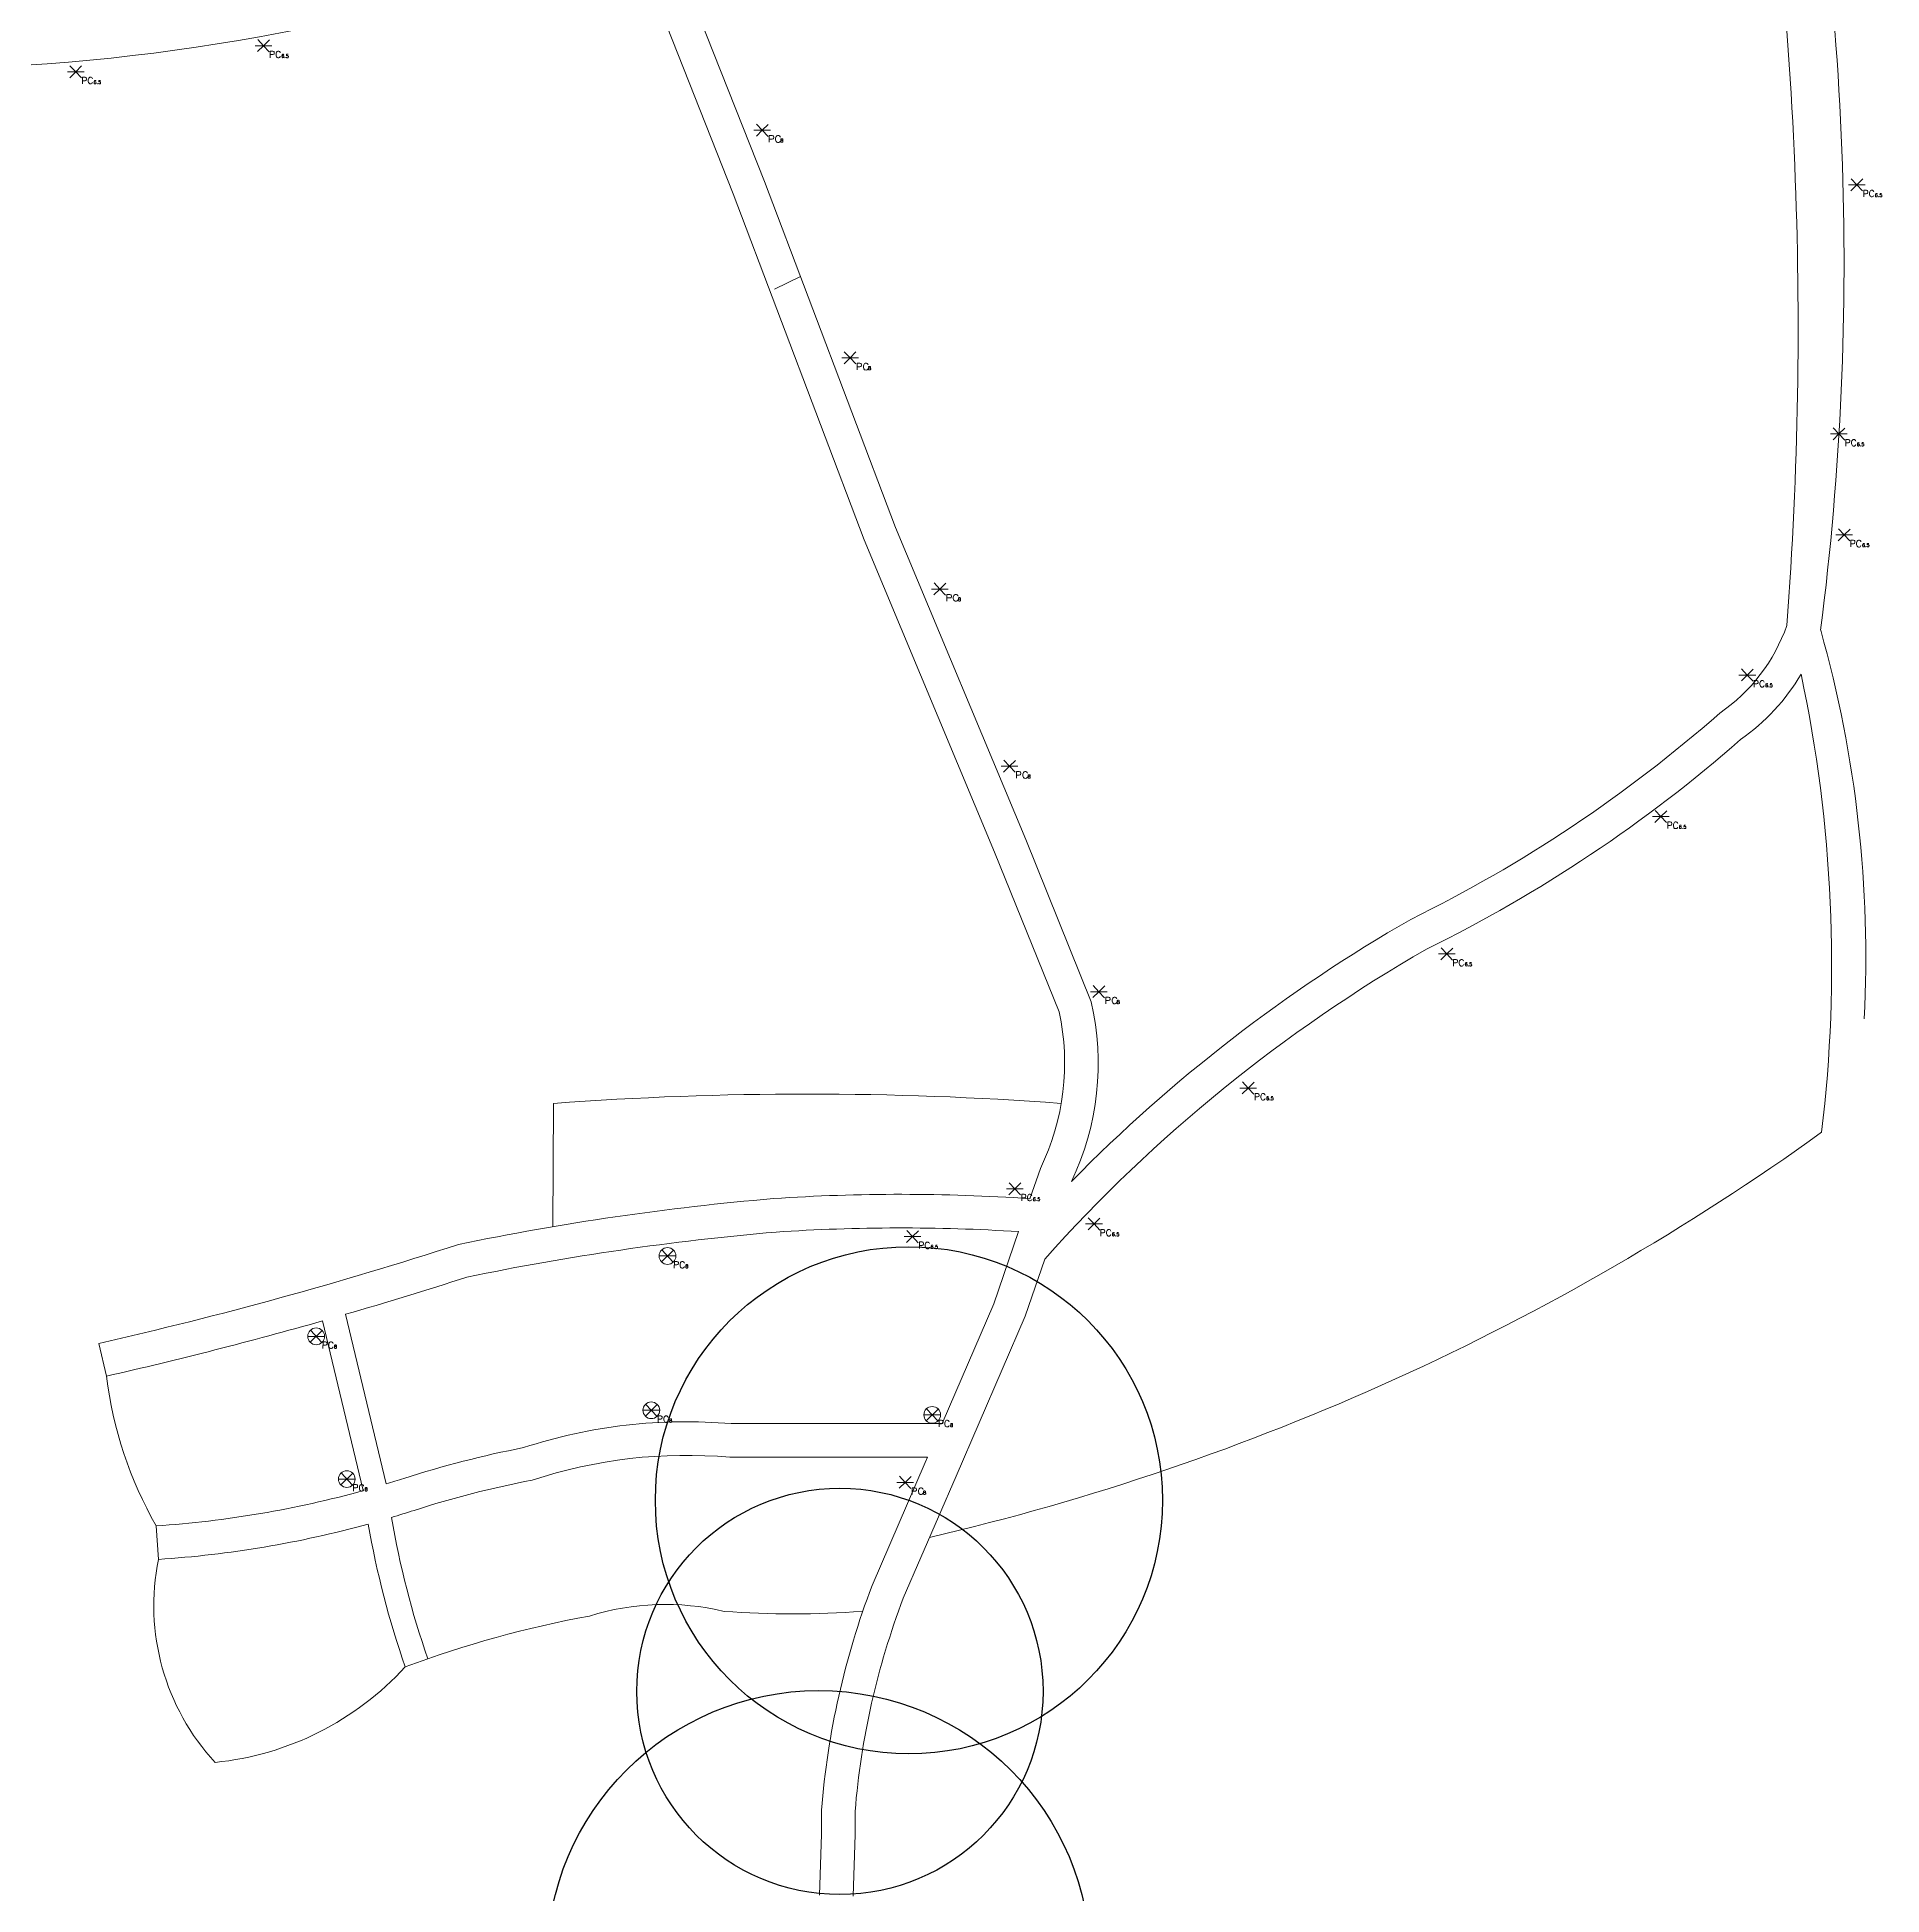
# Model space of a CAD drawing. Header units: metres. Extents: x 383199 to 385363, y 1493349 to 1497259.
# Drawn here: x 384445.5 to 384829.6, y 1496184.3 to 1496571.1 of the extents above; entities that cross this region are included whole.
import ezdxf

# ---------------------------------------------------------------- set-up
doc = ezdxf.new("R2010")
doc.units = ezdxf.units.M
doc.layers.add('_LOTLINE', color=4, linetype='Continuous', lineweight=0)
doc.layers.add('_POLEPED', color=7, linetype='Continuous', lineweight=0)
doc.styles.add('ROMANS', font='romans.shx', dxfattribs={"height": 0.2})
doc.styles.add('StrandDistance0', font='ENGINEERING.shx', dxfattribs={"height": 1.5})

# ---------------------------------------------------------------- blocks, each defined once
blk = doc.blocks.new('PC6.5')
at = {"layer": '_POLEPED', "color": 1}
for p, q in [((-1.74, 0), (0, 0)), ((-1.24, -1.22), (0, 0)), ((-1.19, 1.27), (0, 0)), ((0, 0), (1.24, 1.22)), ((0, 0), (1.74, 0)), ((0, 0), (1.19, -1.27))]:
    blk.add_line(p, q, dxfattribs=at)
at = {"layer": '_POLEPED', "linetype": 'Continuous', "attachment_point": 7, "rotation": 359.6478, "line_spacing_factor": 0.72, "style": 'StrandDistance0'}
for s, insert, char_height in [('\\Fromans;PC', (1.18, -2.51), 1.3914), ('\\Fromans;6.5', (3.72, -2.51), 0.7317)]:
    blk.add_mtext(s, dxfattribs=dict(at, insert=insert, char_height=char_height))
blk = doc.blocks.new('PC8_N')
at = {"layer": '_POLEPED', "color": 1}
for p, q in [((-1.24, -1.22), (1.24, 1.22)), ((-1.19, 1.27), (1.19, -1.27)), ((-1.74, 0), (1.74, 0))]:
    blk.add_line(p, q, dxfattribs=at)
blk.add_circle((0, 0), 1.74, dxfattribs=at)
at = {"layer": '_POLEPED', "linetype": 'Continuous', "style": 'ROMANS'}
for s, height, p in [('PC', 1.391, (1.18, -2.51)), ('8', 0.732, (3.72, -2.51))]:
    blk.add_text(s, height=height, rotation=359.6478, dxfattribs=at).set_placement(p)
blk = doc.blocks.new('*U33')
at = {"layer": '_POLEPED', "linetype": 'Continuous'}
blk.add_line((206328.6, 1519837.21), (206328.59, 1519835.82), dxfattribs=at)
at = {"layer": '_POLEPED', "linetype": 'Continuous', "flags": 128}
blk.add_lwpolyline([(206328.6, 1519837.21), (206329.19, 1519837.21), (206329.39, 1519837.14), (206329.46, 1519837.07), (206329.52, 1519836.94), (206329.52, 1519836.74), (206329.46, 1519836.61), (206329.39, 1519836.54), (206329.19, 1519836.48), (206328.59, 1519836.48)], dxfattribs=at)
blk = doc.blocks.new('PC8_E')
at = {"layer": '_POLEPED', "color": 1}
for p, q in [((-1.74, 0), (0, 0)), ((-1.24, -1.22), (0, 0)), ((-1.19, 1.27), (0, 0)), ((0, 0), (1.24, 1.22)), ((0, 0), (1.74, 0)), ((0, 0), (1.19, -1.27))]:
    blk.add_line(p, q, dxfattribs=at)
at = {"layer": '_POLEPED', "linetype": 'Continuous', "flags": 128}
for points in [[(3.77, -1.47), (3.71, -1.34), (3.57, -1.2), (3.44, -1.13), (3.18, -1.13), (3.04, -1.2), (2.91, -1.33), (2.84, -1.46), (2.78, -1.66), (2.77, -1.99), (2.84, -2.19), (2.9, -2.32), (3.04, -2.46), (3.17, -2.52), (3.43, -2.53), (3.57, -2.46), (3.7, -2.33), (3.77, -2.2)], [(4, -1.78), (3.9, -1.81), (3.86, -1.88), (3.86, -1.95), (3.9, -2.02), (3.97, -2.06), (4.11, -2.09), (4.21, -2.13), (4.28, -2.2), (4.31, -2.27), (4.31, -2.37), (4.28, -2.44), (4.24, -2.48), (4.14, -2.51), (4, -2.51), (3.89, -2.47), (3.86, -2.44), (3.82, -2.37), (3.83, -2.26), (3.86, -2.19), (3.93, -2.13), (4.04, -2.09), (4.18, -2.06), (4.25, -2.02), (4.28, -1.95), (4.28, -1.88), (4.25, -1.81), (4.14, -1.78), (4, -1.78)]]:
    blk.add_lwpolyline(points, dxfattribs=at)
at = {"layer": '_POLEPED', "linetype": 'Continuous'}
blk.add_blockref('*U33', (-206327.14, -1519838.33), dxfattribs=at)

msp = doc.modelspace()

# ---------------------------------------------------------------- linework, layer by layer
for centre, radius in [((384627.05, 1496266.46), 52.8), ((384612.68, 1496226.68), 42.3), ((384608.25, 1496170.25), 56.6)]:
    msp.add_circle(centre, radius)
at = {"layer": '_LOTLINE'}
for p, q in [((384597.01, 1496541.01), (384575.51, 1496595.31)), ((384590.48, 1496538.49), (384568.96, 1496592.84)), ((384624.26, 1496469), (384597.01, 1496541.01)), ((384617.75, 1496466.41), (384590.48, 1496538.49)), ((384599.07, 1496518.61), (384604.48, 1496521.26)), ((384644.89, 1496401.41), (384617.75, 1496466.41)), ((384651.37, 1496404.07), (384624.26, 1496469)), ((384665.03, 1496370.26), (384651.37, 1496404.07)), ((384658.32, 1496368.17), (384644.89, 1496401.41)), ((384553.04, 1496349.11), (384552.92, 1496323.43)), ((384652.26, 1496329.26), (384654.42, 1496335.54))]:
    msp.add_line(p, q, dxfattribs=at)
for points in [[(384816.9, 1496447.63, 0.082757), (384809.26, 1496646.83)], [(384660.91, 1496332.87, -0.068138), (384731.56, 1496387.42, 0.06628), (384795.91, 1496430.36, 0.159186), (384809.85, 1496448.61, 0.058757), (384801.91, 1496639.84)], [(384364.4, 1496564.61), (384420.85, 1496564.61), (384429.77, 1496564.61, 0.084489), (384568.96, 1496592.84)], [(384631.34, 1496258.73, 0.098725), (384817.1, 1496343.08, 0.082618), (384812.81, 1496438.46)], [(384655.33, 1496316.69, -0.080023), (384734.85, 1496381.23, 0.065754), (384800.23, 1496424.84, 0.106582), (384812.81, 1496438.46, 0.106582)], [(384553.04, 1496349.11, -0.036661), (384658.78, 1496349.11)], [(384458.39, 1496299.12, 0.022106), (384533.23, 1496319.71, -0.029988), (384598.85, 1496329.28, -0.033666), (384652.26, 1496329.26)], [(384509.76, 1496305.19, 0.007461), (384535.02, 1496312.93, -0.029787), (384599.38, 1496322.3, -0.032409), (384649.89, 1496322.4)], [(384615.45, 1496184.03), (384615.87, 1496196.85), (384615.84, 1496201.68, -0.070372), (384625.87, 1496246.08), (384636.86, 1496271.52), (384651.23, 1496304.81), (384655.33, 1496316.69)], [(384459.94, 1496292.3, 0.013121), (384504.95, 1496303.81, 0.013121)], [(384482.57, 1496211.89, -0.240286), (384470.76, 1496254.16), (384470.3, 1496261.15, -0.098522), (384459.94, 1496292.3), (384458.39, 1496299.12)], [(384518.2, 1496269.88, 0.004502), (384521.87, 1496271.02, -0.029604), (384546.82, 1496277.43, -0.10058), (384590.07, 1496282.42, -0.000325), (384634.03, 1496282.42)], [(384519.3, 1496262.9, 0.005599), (384524.01, 1496264.36, -0.030112), (384548.58, 1496270.65, -0.10237), (384589.77, 1496275.42, -0.000304), (384630.92, 1496275.42)], [(384608.46, 1496184.26), (384608.87, 1496196.94), (384608.84, 1496201.94, -0.071068), (384619.38, 1496248.71), (384630.43, 1496274.3), (384630.92, 1496275.42)], [(384470.3, 1496261.15, 0.051407), (384513.4, 1496268.48, 0.051407)], [(384470.76, 1496254.16, 0.05046), (384514.47, 1496261.51, 0.05046)], [(384522.17, 1496231.79, -0.040931), (384514.47, 1496261.51, -0.040931)], [(384526.89, 1496233.44, -0.041669), (384519.3, 1496262.9, -0.041669)], [(384482.57, 1496211.89, 0.184812), (384522.17, 1496231.79, -0.043972), (384560.53, 1496242.36, -0.135899), (384588.56, 1496243.34, 0.035624), (384617.34, 1496243.34)]]:
    msp.add_lwpolyline(points, format="xyb", dxfattribs=at)
for points in [[(384633.94, 1496282.42), (384644.7, 1496307.34), (384649.89, 1496322.4)], [(384513.4, 1496268.48), (384504.95, 1496303.81)], [(384518.2, 1496269.88), (384509.76, 1496305.19)]]:
    msp.add_lwpolyline(points, dxfattribs=at)
for centre, radius, start, end in [((384575.25, 1496379.54), 251.06, 357.0683, 15.7345), ((384609.46, 1496357.46), 57.02, 334.4516, 12.9775), ((384609.46, 1496357.46), 50.02, 334.0094, 12.3656)]:
    msp.add_arc(centre, radius, start, end, dxfattribs=at)

# ---------------------------------------------------------------- block references
at = {"layer": '_POLEPED'}
for name, p in [('PC6.5', (384492.65, 1496569.3)), ('PC6.5', (384453.55, 1496563.87)), ('PC8_E', (384596.52, 1496551.71)), ('PC6.5', (384824.45, 1496540.34)), ('PC8_E', (384614.79, 1496504.32)), ('PC6.5', (384820.71, 1496488.47)), ('PC6.5', (384821.78, 1496467.46)), ('PC8_E', (384633.51, 1496456.18)), ('PC6.5', (384801.63, 1496438.28)), ('PC8_E', (384647.99, 1496419.3)), ('PC6.5', (384783.63, 1496408.82)), ('PC6.5', (384739.04, 1496380.21)), ('PC8_E', (384666.58, 1496372.35)), ('PC6.5', (384697.71, 1496352.29)), ('PC6.5', (384649.11, 1496331.31)), ('PC6.5', (384627.82, 1496321.37)), ('PC6.5', (384665.59, 1496323.99)), ('PC8_N', (384576.78, 1496317.33)), ('PC8_N', (384503.62, 1496300.6)), ('PC8_N', (384573.41, 1496285.2)), ('PC8_N', (384631.9, 1496284.25)), ('PC8_N', (384510, 1496270.89)), ('PC8_E', (384626.25, 1496270.19))]:
    msp.add_blockref(name, p, dxfattribs=at)

doc.saveas('drawing.dxf')
